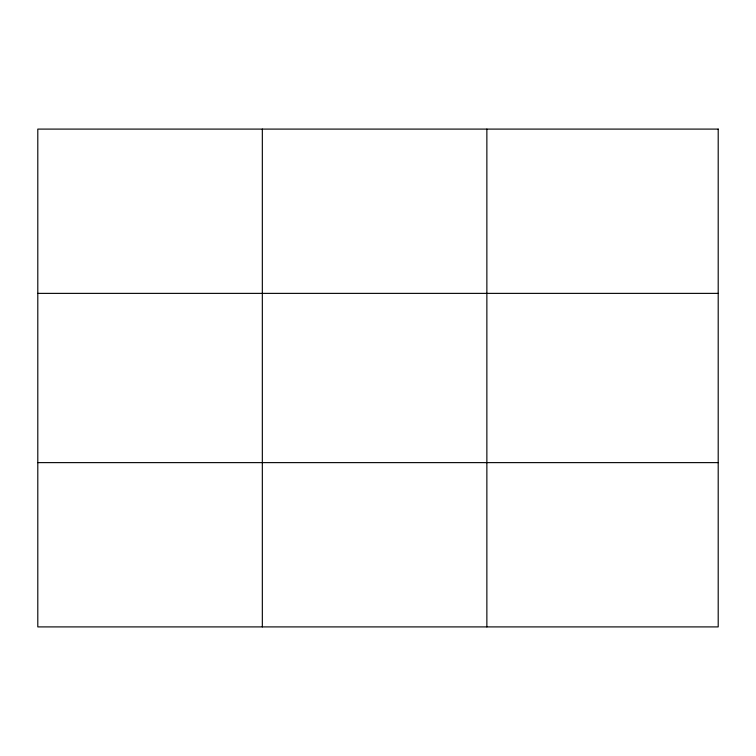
<?xml version="1.0" encoding="UTF-8"?>
<svg xmlns="http://www.w3.org/2000/svg" width="756" height="756" viewBox="0 0 756 756"><rect width="100%" height="100%" fill="white"/><g stroke="black" fill="none" stroke-linecap="round" stroke-linejoin="round"><path stroke-width="1.13" d="M262.332 129.096L262.332 626.904M486.864 129.096L486.864 626.904M37.8 293.375L718.2 293.375M37.8 462.625L718.2 462.625M718.2 129.096L718.2 626.904L37.8 626.904L37.8 129.096L718.2 129.096"/></g></svg>
